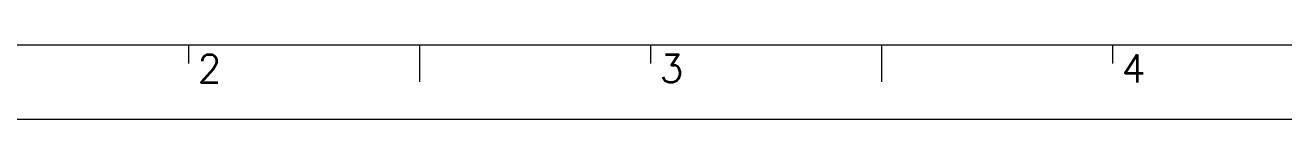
# Model space of a CAD drawing. Header units: millimetres. Extents: x 236 to 1271, y 167 to 899.
# Drawn here: x 409.8 to 753.5, y 167.2 to 187.4 of the extents above; entities that cross this region are included whole.
import ezdxf

# ---------------------------------------------------------------- set-up
doc = ezdxf.new("R2010")
doc.units = ezdxf.units.MM
doc.header["$LTSCALE"] = 23.1
doc.layers.get('0').update_dxf_attribs({"linetype": 'CONTINUOUS'})
doc.layers.add('0PAPERF', color=2, linetype='CONTINUOUS', lineweight=0, plot=False)
doc.styles.add('SIMPLEX', font='simplex.shx')

msp = doc.modelspace()

# ---------------------------------------------------------------- linework, layer by layer
at = {"lineweight": 0}
for p, q in [((265.18374, 187.3702), (1239.08258, 187.3702)), ((454.41279, 187.3702), (454.41279, 182.3241)), ((517.48914, 187.3702), (517.48914, 177.27799)), ((580.56549, 187.3702), (580.56549, 182.3241)), ((643.64184, 187.3702), (643.64184, 177.27799)), ((706.71819, 187.3702), (706.71819, 182.3241))]:
    msp.add_line(p, q, dxfattribs=at)
at = {"layer": '0PAPERF', "lineweight": 0}
msp.add_line((236.16504, 167.18577), (1270.88047, 167.18577), dxfattribs=at)

# ---------------------------------------------------------------- texts
at = {"lineweight": 0, "style": 'SIMPLEX'}
for s, p in [('2', (456.93584, 177.17707)), ('3', (583.08854, 177.17707)), ('4', (709.24124, 177.17707))]:
    msp.add_text(s, height=7.56916, dxfattribs=at).set_placement(p)

doc.saveas('drawing.dxf')
